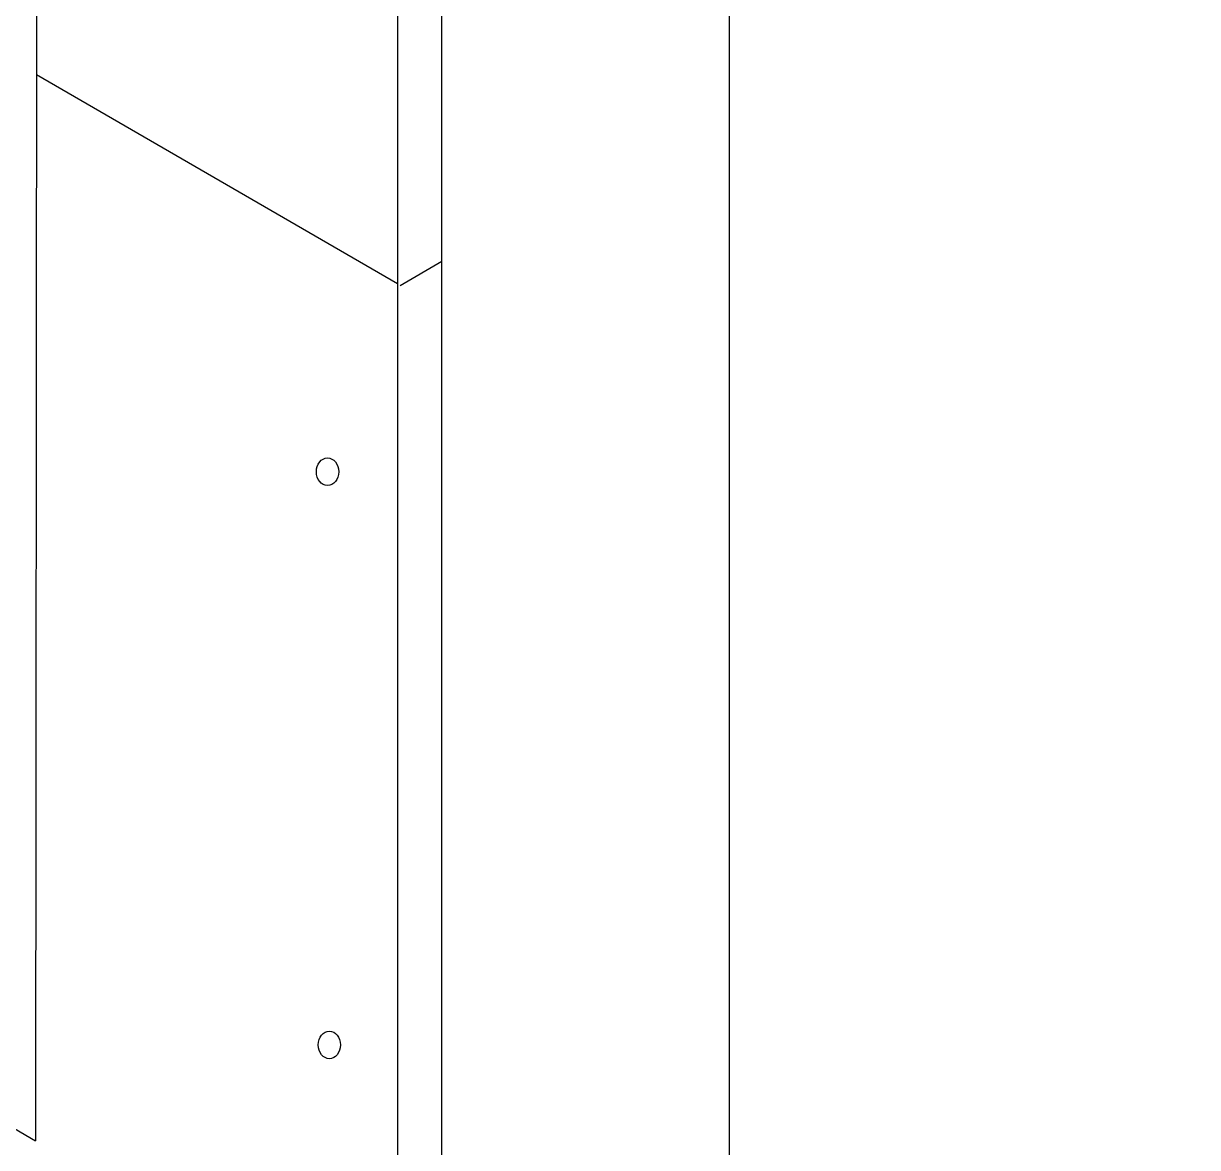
# Model space of a CAD drawing. Header units: inches. Extents: x -24 to 76, y -57 to 19.
# Drawn here: x 57.77 to 59.66, y 8.02 to 9.829 of the extents above; entities that cross this region are included whole.
import ezdxf

# ---------------------------------------------------------------- set-up
doc = ezdxf.new("R2010")
doc.units = ezdxf.units.IN
doc.header["$MEASUREMENT"] = 0
for name, color, linetype, lineweight in [('G-ANNO-TTLB', 7, 'Continuous', 0), ('TYVEK', 7, 'Continuous', 0), ('WALL SCRATCH', 7, 'Continuous', 0)]:
    doc.layers.add(name, color=color, linetype=linetype, lineweight=lineweight)

msp = doc.modelspace()

# ---------------------------------------------------------------- hatches: boundary and pattern name
at = {"layer": 'G-ANNO-TTLB', "true_color": 0xff00ff, "transparency": 33554687}
h = msp.add_hatch(color=6, dxfattribs=at)
edge = h.paths.add_edge_path()
edge.add_spline(control_points=[(71.2893, -15.0744), (71.2893, -15.0744), (30.6016, -15.0744), (30.6016, -15.0744), (30.6016, -15.0744), (30.6016, 19.0506), (30.6016, 19.0506), (30.6016, 19.0506), (71.2893, 19.0506), (71.2893, 19.0506), (71.2893, 19.0506), (71.2893, -15.0744), (71.2893, -15.0744)], knot_values=[0, 0, 0, 0, 1, 1, 1, 2, 2, 2, 3, 3, 3, 4, 4, 4, 4], degree=3, periodic=0)
edge = h.paths.add_edge_path()
edge.add_spline(control_points=[(30.7266, 18.9256), (30.7266, 18.9256), (30.7266, -14.9494), (30.7266, -14.9494), (30.7266, -14.9494), (71.1643, -14.9494), (71.1643, -14.9494), (71.1643, -14.9494), (71.1643, 18.9256), (71.1643, 18.9256), (71.1643, 18.9256), (30.7266, 18.9256), (30.7266, 18.9256)], knot_values=[0, 0, 0, 0, 1, 1, 1, 2, 2, 2, 3, 3, 3, 4, 4, 4, 4], degree=3, periodic=0)
edge.add_line((30.7266, 18.9256), (30.7266, 18.9256))

# ---------------------------------------------------------------- linework, layer by layer
at = {"layer": 'G-ANNO-TTLB'}
for points in [[(71.2893, -15.0744), (71.2893, -15.0744), (30.6016, -15.0744), (30.6016, -15.0744), (30.6016, -15.0744), (30.6016, 19.0506), (30.6016, 19.0506), (30.6016, 19.0506), (71.2893, 19.0506), (71.2893, 19.0506), (71.2893, 19.0506), (71.2893, -15.0744), (71.2893, -15.0744)], [(30.7266, 18.9256), (30.7266, 18.9256), (30.7266, -14.9494), (30.7266, -14.9494), (30.7266, -14.9494), (71.1643, -14.9494), (71.1643, -14.9494), (71.1643, -14.9494), (71.1643, 18.9256), (71.1643, 18.9256), (71.1643, 18.9256), (30.7266, 18.9256), (30.7266, 18.9256)]]:
    msp.add_open_spline(points, degree=3, knots=[0, 0, 0, 0, 1, 1, 1, 2, 2, 2, 3, 3, 3, 4, 4, 4, 4], dxfattribs=at)
at = {"layer": 'TYVEK', "color": 33, "lineweight": 25, "true_color": 0xcc9966}
msp.add_line((58.9061, 6.7712), (58.9061, 12.6651), dxfattribs=at)
at = {"layer": 'WALL SCRATCH', "color": 2, "lineweight": 25, "true_color": 0xffff00}
for p, q in [((58.4433, 6.5036), (58.4433, 12.3926)), ((58.372, 12.3575), (58.372, 6.4636)), ((57.7909, 9.747), (58.372, 9.4105)), ((58.4433, 9.4457), (58.3765, 9.407))]:
    msp.add_line(p, q, dxfattribs=at)
at = {"layer": 'WALL SCRATCH', "color": 18, "lineweight": 25, "true_color": 0x000000}
for p in [(57.7927, 11.9178), (55.4382, 9.4023)]:
    msp.add_line(p, (57.7893, 8.0308), dxfattribs=at)
at = {"layer": 'WALL SCRATCH', "color": 252, "lineweight": 25, "true_color": 0x848484}
for centre in [(58.2594, 9.1077), (58.2623, 8.1851)]:
    msp.add_ellipse(centre, major_axis=(0, 0.0221), ratio=0.812499, dxfattribs=at)

doc.saveas('drawing.dxf')
